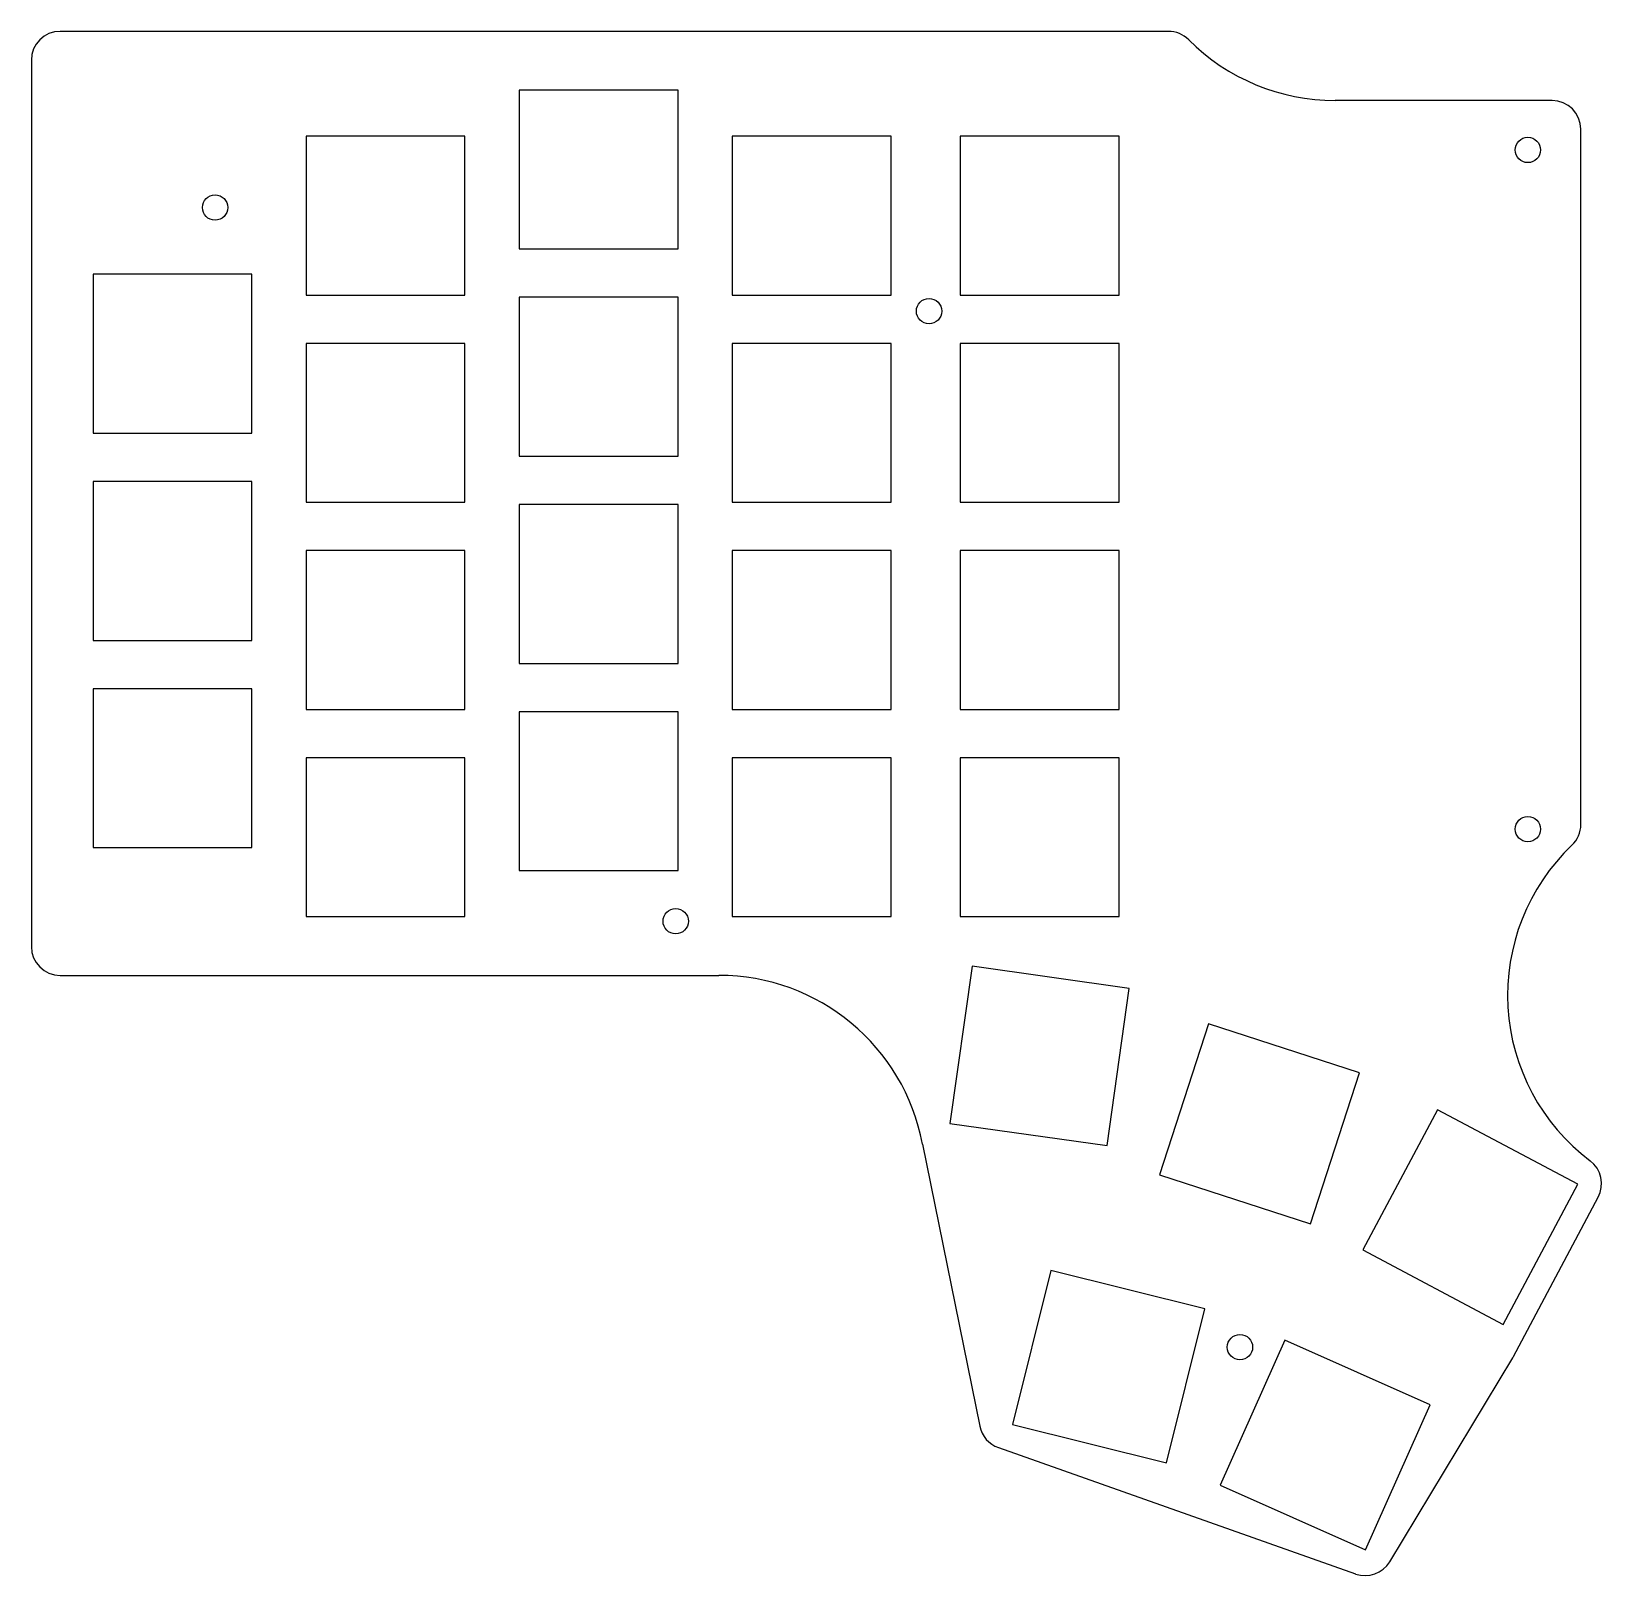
# Model space of a CAD drawing. Header units: millimetres. Extents: x 48 to 184, y -224 to -90.
import ezdxf

# ---------------------------------------------------------------- set-up
doc = ezdxf.new("R2010")
doc.units = ezdxf.units.MM

msp = doc.modelspace()

# ---------------------------------------------------------------- linework, layer by layer
at = {"linetype": 'CONTINUOUS'}
for p, q in [((146.48, -90), (50.25, -90)), ((47.75, -92.5), (47.75, -169.5)), ((103.9, -95.1), (90.1, -95.1)), ((90.1, -95.1), (90.1, -108.9)), ((103.9, -108.9), (103.9, -95.1)), ((179.8, -96), (160.97, -96)), ((85.4, -99.1), (71.6, -99.1)), ((71.6, -99.1), (71.6, -112.9)), ((85.4, -112.9), (85.4, -99.1)), ((122.4, -99.1), (108.6, -99.1)), ((108.6, -99.1), (108.6, -112.9)), ((122.4, -112.9), (122.4, -99.1)), ((142.2, -99.1), (128.4, -99.1)), ((128.4, -99.1), (128.4, -112.9)), ((142.2, -112.9), (142.2, -99.1)), ((182.3, -158.89), (182.3, -98.5)), ((90.1, -108.9), (103.9, -108.9)), ((66.9, -111.1), (53.1, -111.1)), ((53.1, -111.1), (53.1, -124.9)), ((66.9, -124.9), (66.9, -111.1)), ((71.6, -112.9), (85.4, -112.9)), ((103.9, -113.1), (90.1, -113.1)), ((90.1, -113.1), (90.1, -126.9)), ((103.9, -126.9), (103.9, -113.1)), ((108.6, -112.9), (122.4, -112.9)), ((128.4, -112.9), (142.2, -112.9)), ((85.4, -117.1), (71.6, -117.1)), ((71.6, -117.1), (71.6, -130.9)), ((85.4, -130.9), (85.4, -117.1)), ((122.4, -117.1), (108.6, -117.1)), ((108.6, -117.1), (108.6, -130.9)), ((122.4, -130.9), (122.4, -117.1)), ((142.2, -117.1), (128.4, -117.1)), ((128.4, -117.1), (128.4, -130.9)), ((142.2, -130.9), (142.2, -117.1)), ((53.1, -124.9), (66.9, -124.9)), ((90.1, -126.9), (103.9, -126.9)), ((66.9, -129.1), (53.1, -129.1)), ((53.1, -129.1), (53.1, -142.9)), ((66.9, -142.9), (66.9, -129.1)), ((71.6, -130.9), (85.4, -130.9)), ((103.9, -131.1), (90.1, -131.1)), ((90.1, -131.1), (90.1, -144.9)), ((103.9, -144.9), (103.9, -131.1)), ((108.6, -130.9), (122.4, -130.9)), ((128.4, -130.9), (142.2, -130.9)), ((85.4, -135.1), (71.6, -135.1)), ((71.6, -135.1), (71.6, -148.9)), ((85.4, -148.9), (85.4, -135.1)), ((122.4, -135.1), (108.6, -135.1)), ((108.6, -135.1), (108.6, -148.9)), ((122.4, -148.9), (122.4, -135.1)), ((142.2, -135.1), (128.4, -135.1)), ((128.4, -135.1), (128.4, -148.9)), ((142.2, -148.9), (142.2, -135.1)), ((53.1, -142.9), (66.9, -142.9)), ((90.1, -144.9), (103.9, -144.9)), ((66.9, -147.1), (53.1, -147.1)), ((53.1, -147.1), (53.1, -160.9)), ((66.9, -160.9), (66.9, -147.1)), ((71.6, -148.9), (85.4, -148.9)), ((103.9, -149.1), (90.1, -149.1)), ((90.1, -149.1), (90.1, -162.9)), ((103.9, -162.9), (103.9, -149.1)), ((108.6, -148.9), (122.4, -148.9)), ((128.4, -148.9), (142.2, -148.9)), ((85.4, -153.1), (71.6, -153.1)), ((71.6, -153.1), (71.6, -166.9)), ((85.4, -166.9), (85.4, -153.1)), ((122.4, -153.1), (108.6, -153.1)), ((108.6, -153.1), (108.6, -166.9)), ((122.4, -166.9), (122.4, -153.1)), ((142.2, -153.1), (128.4, -153.1)), ((128.4, -153.1), (128.4, -166.9)), ((142.2, -166.9), (142.2, -153.1)), ((53.1, -160.9), (66.9, -160.9)), ((90.1, -162.9), (103.9, -162.9)), ((71.6, -166.9), (85.4, -166.9)), ((108.6, -166.9), (122.4, -166.9)), ((128.4, -166.9), (142.2, -166.9)), ((129.43, -171.21), (127.51, -184.87)), ((143.09, -173.13), (129.43, -171.21)), ((50.25, -172), (107.45, -172)), ((141.17, -186.79), (143.09, -173.13)), ((149.97, -176.21), (145.71, -189.33)), ((163.09, -180.47), (149.97, -176.21)), ((158.83, -193.59), (163.09, -180.47)), ((169.85, -183.67), (163.37, -195.85)), ((182.03, -190.15), (169.85, -183.67)), ((127.51, -184.87), (141.17, -186.79)), ((125.14, -186.66), (130.11, -211.17)), ((145.71, -189.33), (158.83, -193.59)), ((175.55, -202.33), (182.03, -190.15)), ((176.45, -205.11), (183.81, -191.28)), ((163.37, -195.85), (175.55, -202.33)), ((136.27, -197.64), (132.94, -211.03)), ((149.66, -200.97), (136.27, -197.64)), ((146.33, -214.36), (149.66, -200.97)), ((156.6, -203.69), (150.99, -216.3)), ((169.21, -209.3), (156.6, -203.69)), ((165.71, -222.94), (176.39, -205.23)), ((163.6, -221.91), (169.21, -209.3)), ((132.94, -211.03), (146.33, -214.36)), ((131.72, -213.03), (162.74, -224)), ((150.99, -216.3), (163.6, -221.91))]:
    msp.add_line(p, q, dxfattribs=at)
for centre in [(177.7, -100.3), (63.7, -105.3), (125.7, -114.3), (177.7, -159.3), (103.7, -167.3), (152.7, -204.3)]:
    msp.add_circle(centre, 1.1, dxfattribs=at)
for centre, radius, start, end in [((50.25, -92.5), 2.5, 90, 180), ((146.48, -92.5), 2.5, 45.017, 90), ((160.97, -78), 18, 225.017, 270), ((179.8, -98.5), 2.5, 0, 90), ((179.8, -158.89), 2.5, 313.611, 0), ((193.94, -173.73), 18, 133.611, 232.9995), ((50.25, -169.5), 2.5, 180, 270), ((107.45, -190), 18, 370.694, 90), ((181.6, -190.1), 2.5, 332, 52.9995), ((174.25, -203.94), 2.5, 328.9208, 332), ((132.56, -210.67), 2.5, 191.4713, 250.5132), ((163.57, -221.65), 2.5, 250.5132, 328.9208)]:
    msp.add_arc(centre, radius, start, end, dxfattribs=at)

doc.saveas('drawing.dxf')
